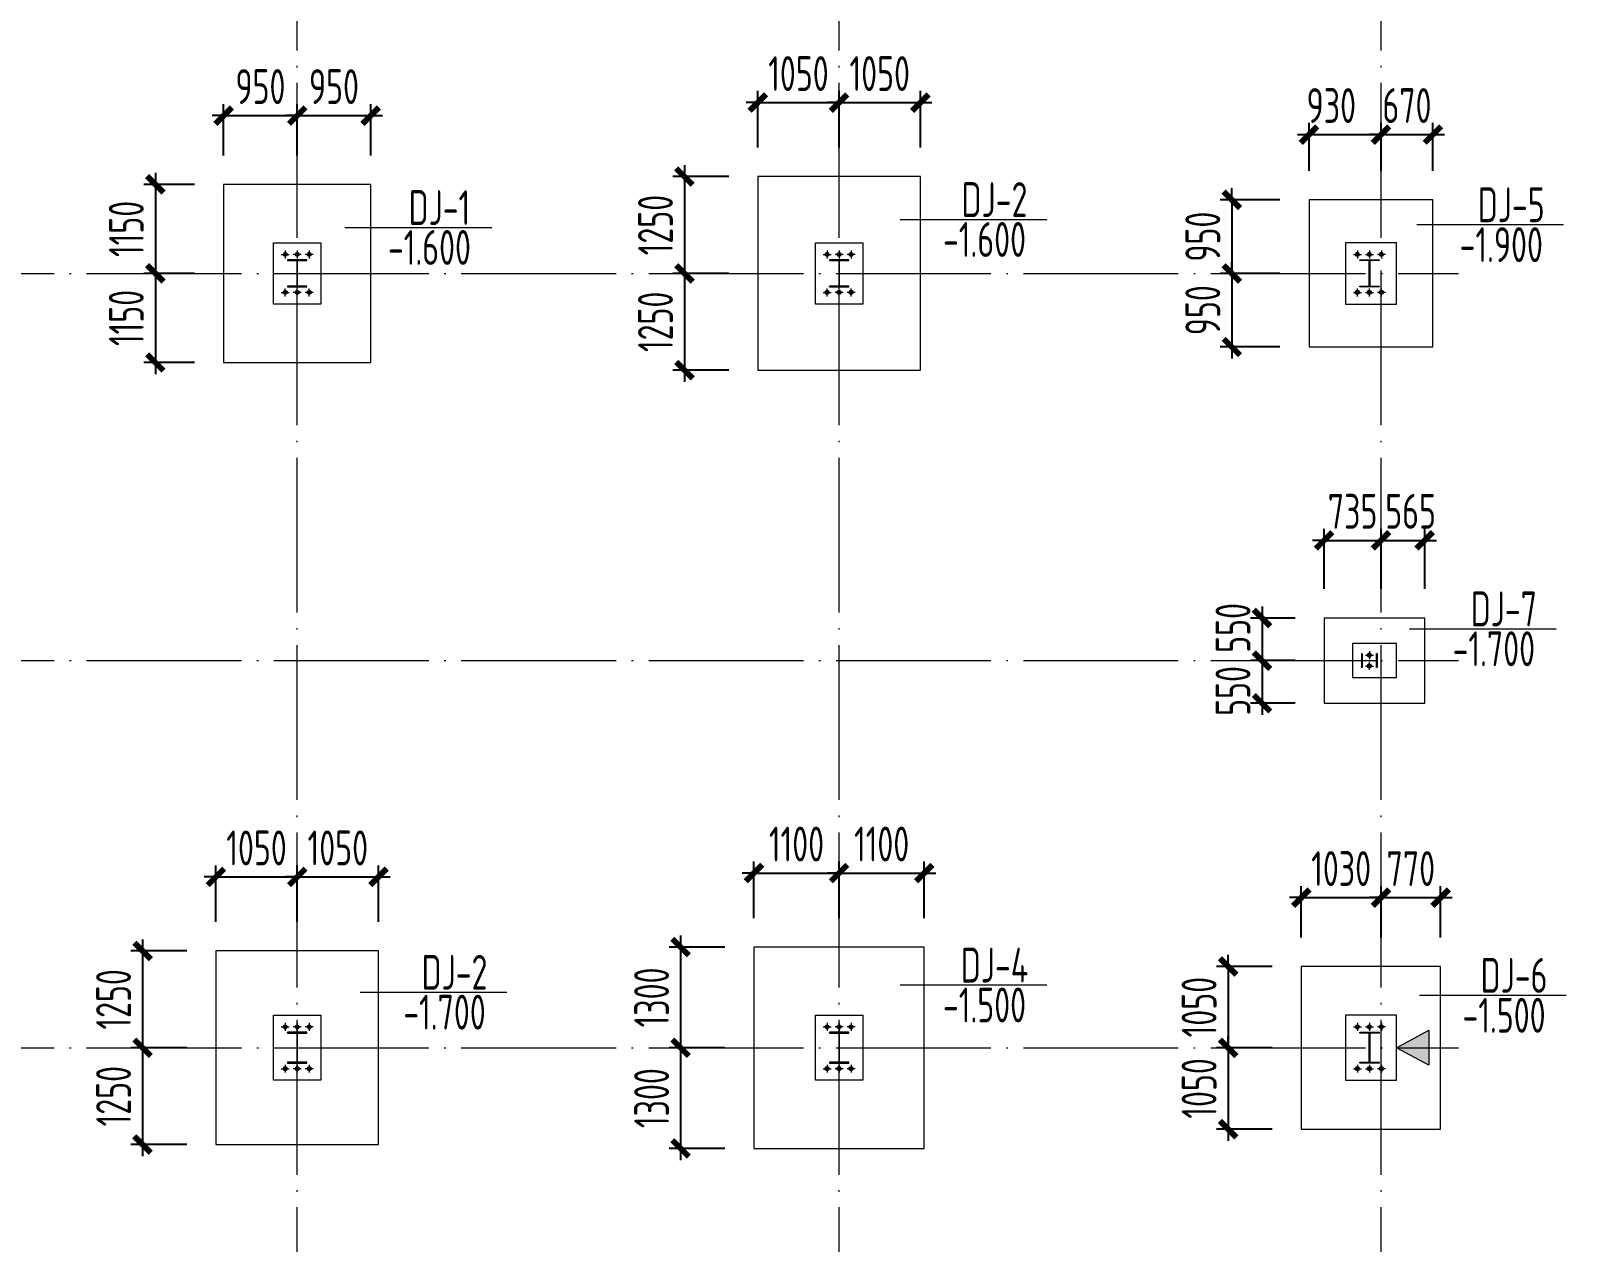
# Model space of a CAD drawing. Header units: millimetres. Extents: x 19781 to 898973, y -947928 to -267362.
# Drawn here: x 117300 to 137135, y -352009 to -336363 of the extents above; entities that cross this region are included whole.
import ezdxf
from ezdxf.enums import TextEntityAlignment as Align

# ---------------------------------------------------------------- set-up
doc = ezdxf.new("R2010")
doc.units = ezdxf.units.MM
doc.header["$LTSCALE"] = 100
doc.linetypes.add('CENTERX2', pattern=[101.599999, 63.5, -12.7, 12.7, -12.7])
doc.linetypes.add('DOTE', pattern=[2.42, 2, -0.2, 0.02, -0.2])
doc.layers.get('0').update_dxf_attribs({"lineweight": 18})
for name, color, linetype, lineweight in [('10', 7, 'Continuous', 18), ('1000', 2, 'Continuous', 18), ('11000', 4, 'Continuous', 18), ('52', 2, 'Continuous', 18), ('DIM', 3, 'Continuous', 18), ('DOTE', 1, 'DOTE', 18), ('JC', 7, 'Continuous', 18), ('数字', 3, 'Continuous', 20), ('轴线', 1, 'CENTERX2', 13), ('钢柱', 4, 'Continuous', 20)]:
    doc.layers.add(name, color=color, linetype=linetype, lineweight=lineweight)
doc.styles.add('TSSD_REIN', font='tssdeng.shx', dxfattribs={"width": 0.7, "bigfont": 'hztxt.shx'})
doc.dimstyles.new('TSSD_100_100', dxfattribs={"dimtxt": 300, "dimasz": 100, "dimexe": 100, "dimexo": 250, "dimgap": 100, "dimtad": 1, "dimdec": 0, "dimzin": 0, "dimdsep": 46, "dimtxsty": 'TSSD_REIN', "dimblk": 'ARCHTICK', "dimcen": 0, "dimdle": 100, "dimclrt": 7, "dimadec": 0, "dimazin": 0, "dimtfac": 1, "dimtdec": 0, "dimtix": 1, "dimtmove": 2, "dimatfit": 3, "dimfxl": 1, "dimtolj": 1, "dimtzin": 0, "dimarcsym": 0})
pattern_1 = [(135, (0, 0), (-7.0710678, -7.0710678), []), (135, (0, 2.5), (-7.0710678, -7.0710678), [])]
pattern_2 = [(45, (0, 0), (-7.0710678, 7.0710678), []), (45, (0, 2.5), (-7.0710678, 7.0710678), [])]
pattern_3 = [(45, (0, 0), (-7.0710678, 7.0710678), []), (45, (0, 2.5), (-7.0710678, 7.0710678), [])]

# ---------------------------------------------------------------- blocks, each defined once
blk = doc.blocks.new('_ArchTick_0')
at = {"color": 0, "linetype": 'ByBlock'}
blk.add_lwpolyline([(-0.71, -0.71, 0.5, 0.5, 0), (0.71, 0.71, 0.5, 0.5, 0)], format="xyseb", dxfattribs=at)
blk = doc.blocks.new('*X1643')
at = {"layer": 'DIM', "color": 0, "lineweight": -2, "ltscale": 100, "transparency": 16777216}
for p, q in [((119792, -337972), (119792, -337309)), ((120742, -337972), (120742, -337309)), ((119792, -337459), (119642, -337459)), ((119792, -337459), (120742, -337459)), ((120742, -337459), (120892, -337459))]:
    blk.add_line(p, q, dxfattribs=at)
at = {"layer": 'DIM', "color": 0, "lineweight": -2, "ltscale": 100, "transparency": 16777216, "xscale": 150, "yscale": 150, "zscale": 150}
blk.add_blockref('_ArchTick_0', (119792, -337459), dxfattribs=at)
at = {"layer": 'DIM', "color": 0, "lineweight": -2, "ltscale": 100, "transparency": 16777216, "xscale": 150, "yscale": 150, "zscale": 150, "rotation": 180}
blk.add_blockref('_ArchTick_0', (120742, -337459), dxfattribs=at)
at = {"layer": 'DIM', "color": 7, "ltscale": 100, "transparency": 16777216, "insert": (120267, -337084), "char_height": 450, "width": 2430, "attachment_point": 5, "style": 'TSSD_REIN'}
blk.add_mtext('950', dxfattribs=at)
blk = doc.blocks.new('_ARCHTICK')
at = {"color": 0, "linetype": 'ByBlock', "const_width": 0.5}
blk.add_lwpolyline([(-0.5, -0.5), (0.5, 0.5)], dxfattribs=at)
blk = doc.blocks.new('*X1644')
at = {"layer": 'DIM', "color": 0, "lineweight": -2, "ltscale": 100, "transparency": 16777216}
for p, q in [((118910, -339347), (118910, -340797)), ((119417, -339497), (118760, -339497)), ((119417, -340647), (118760, -340647))]:
    blk.add_line(p, q, dxfattribs=at)
at = {"layer": 'DIM', "color": 0, "lineweight": -2, "ltscale": 100, "transparency": 16777216, "xscale": 150, "yscale": 150, "zscale": 150}
for p, rotation in [((118910, -339497), 90), ((118910, -340647), 270)]:
    blk.add_blockref('_ArchTick_0', p, dxfattribs=dict(at, rotation=rotation))
at = {"layer": 'DIM', "color": 7, "ltscale": 100, "transparency": 16777216, "insert": (118535, -340072), "char_height": 450, "width": 3195, "attachment_point": 5, "rotation": 90, "style": 'TSSD_REIN'}
blk.add_mtext('1150', dxfattribs=at)
blk = doc.blocks.new('*X1645')
at = {"layer": 'DIM', "color": 0, "lineweight": -2, "ltscale": 100, "transparency": 16777216}
for p, q in [((120742, -337972), (120742, -337309)), ((121692, -337972), (121692, -337309)), ((120742, -337459), (120592, -337459)), ((120742, -337459), (121692, -337459)), ((121692, -337459), (121842, -337459))]:
    blk.add_line(p, q, dxfattribs=at)
at = {"layer": 'DIM', "color": 0, "lineweight": -2, "ltscale": 100, "transparency": 16777216, "xscale": 150, "yscale": 150, "zscale": 150}
blk.add_blockref('_ArchTick_0', (120742, -337459), dxfattribs=at)
at = {"layer": 'DIM', "color": 0, "lineweight": -2, "ltscale": 100, "transparency": 16777216, "xscale": 150, "yscale": 150, "zscale": 150, "rotation": 180}
blk.add_blockref('_ArchTick_0', (121692, -337459), dxfattribs=at)
at = {"layer": 'DIM', "color": 7, "ltscale": 100, "transparency": 16777216, "insert": (121217, -337084), "char_height": 450, "width": 2430, "attachment_point": 5, "style": 'TSSD_REIN'}
blk.add_mtext('950', dxfattribs=at)
blk = doc.blocks.new('*X1646')
at = {"layer": 'DIM', "color": 0, "lineweight": -2, "ltscale": 100, "transparency": 16777216}
for p, q in [((119417, -338347), (118760, -338347)), ((118910, -338197), (118910, -339647)), ((119417, -339497), (118760, -339497))]:
    blk.add_line(p, q, dxfattribs=at)
at = {"layer": 'DIM', "color": 0, "lineweight": -2, "ltscale": 100, "transparency": 16777216, "xscale": 150, "yscale": 150, "zscale": 150}
for p, rotation in [((118910, -338347), 90), ((118910, -339497), 270)]:
    blk.add_blockref('_ArchTick_0', p, dxfattribs=dict(at, rotation=rotation))
at = {"layer": 'DIM', "color": 7, "ltscale": 100, "transparency": 16777216, "insert": (118535, -338922), "char_height": 450, "width": 3195, "attachment_point": 5, "rotation": 90, "style": 'TSSD_REIN'}
blk.add_mtext('1150', dxfattribs=at)
blk = doc.blocks.new('*X1647')
at = {"layer": 'DIM', "color": 0, "lineweight": -2, "ltscale": 100, "transparency": 16777216}
for p, q in [((119692, -347291), (119542, -347291)), ((119692, -347872), (119692, -347141)), ((119692, -347291), (120742, -347291)), ((120742, -347872), (120742, -347141)), ((120742, -347291), (120892, -347291))]:
    blk.add_line(p, q, dxfattribs=at)
at = {"layer": 'DIM', "color": 0, "lineweight": -2, "ltscale": 100, "transparency": 16777216, "xscale": 150, "yscale": 150, "zscale": 150}
blk.add_blockref('_ArchTick_0', (119692, -347291), dxfattribs=at)
at = {"layer": 'DIM', "color": 0, "lineweight": -2, "ltscale": 100, "transparency": 16777216, "xscale": 150, "yscale": 150, "zscale": 150, "rotation": 180}
blk.add_blockref('_ArchTick_0', (120742, -347291), dxfattribs=at)
at = {"layer": 'DIM', "color": 7, "ltscale": 100, "transparency": 16777216, "insert": (120217, -346916), "char_height": 450, "width": 3195, "attachment_point": 5, "style": 'TSSD_REIN'}
blk.add_mtext('1050', dxfattribs=at)
blk = doc.blocks.new('*X1648')
at = {"layer": 'DIM', "color": 0, "lineweight": -2, "ltscale": 100, "transparency": 16777216}
for p, q in [((118745, -348097), (118745, -349647)), ((119317, -348247), (118595, -348247)), ((119317, -349497), (118595, -349497))]:
    blk.add_line(p, q, dxfattribs=at)
at = {"layer": 'DIM', "color": 0, "lineweight": -2, "ltscale": 100, "transparency": 16777216, "xscale": 150, "yscale": 150, "zscale": 150}
for p, rotation in [((118745, -348247), 90), ((118745, -349497), 270)]:
    blk.add_blockref('_ArchTick_0', p, dxfattribs=dict(at, rotation=rotation))
at = {"layer": 'DIM', "color": 7, "ltscale": 100, "transparency": 16777216, "insert": (118370, -348872), "char_height": 450, "width": 3195, "attachment_point": 5, "rotation": 90, "style": 'TSSD_REIN'}
blk.add_mtext('1250', dxfattribs=at)
blk = doc.blocks.new('*X1649')
at = {"layer": 'DIM', "color": 0, "lineweight": -2, "ltscale": 100, "transparency": 16777216}
for p, q in [((120742, -347291), (120592, -347291)), ((120742, -347872), (120742, -347141)), ((120742, -347291), (121792, -347291)), ((121792, -347872), (121792, -347141)), ((121792, -347291), (121942, -347291))]:
    blk.add_line(p, q, dxfattribs=at)
at = {"layer": 'DIM', "color": 0, "lineweight": -2, "ltscale": 100, "transparency": 16777216, "xscale": 150, "yscale": 150, "zscale": 150}
blk.add_blockref('_ArchTick_0', (120742, -347291), dxfattribs=at)
at = {"layer": 'DIM', "color": 0, "lineweight": -2, "ltscale": 100, "transparency": 16777216, "xscale": 150, "yscale": 150, "zscale": 150, "rotation": 180}
blk.add_blockref('_ArchTick_0', (121792, -347291), dxfattribs=at)
at = {"layer": 'DIM', "color": 7, "ltscale": 100, "transparency": 16777216, "insert": (121267, -346916), "char_height": 450, "width": 3195, "attachment_point": 5, "style": 'TSSD_REIN'}
blk.add_mtext('1050', dxfattribs=at)
blk = doc.blocks.new('*X1650')
at = {"layer": 'DIM', "color": 0, "lineweight": -2, "ltscale": 100, "transparency": 16777216}
for p, q in [((119317, -349497), (118595, -349497)), ((118745, -349347), (118745, -350897)), ((119317, -350747), (118595, -350747))]:
    blk.add_line(p, q, dxfattribs=at)
at = {"layer": 'DIM', "color": 0, "lineweight": -2, "ltscale": 100, "transparency": 16777216, "xscale": 150, "yscale": 150, "zscale": 150}
for p, rotation in [((118745, -349497), 90), ((118745, -350747), 270)]:
    blk.add_blockref('_ArchTick_0', p, dxfattribs=dict(at, rotation=rotation))
at = {"layer": 'DIM', "color": 7, "ltscale": 100, "transparency": 16777216, "insert": (118370, -350122), "char_height": 450, "width": 3195, "attachment_point": 5, "rotation": 90, "style": 'TSSD_REIN'}
blk.add_mtext('1250', dxfattribs=at)
blk = doc.blocks.new('*X1681')
at = {"layer": 'DIM', "color": 0, "lineweight": -2, "ltscale": 100, "transparency": 16777216}
for p, q in [((126692, -337872), (126692, -337141)), ((127742, -337872), (127742, -337141)), ((126692, -337291), (126542, -337291)), ((126692, -337291), (127742, -337291)), ((127742, -337291), (127892, -337291))]:
    blk.add_line(p, q, dxfattribs=at)
at = {"layer": 'DIM', "color": 0, "lineweight": -2, "ltscale": 100, "transparency": 16777216, "xscale": 150, "yscale": 150, "zscale": 150}
blk.add_blockref('_ArchTick_0', (126692, -337291), dxfattribs=at)
at = {"layer": 'DIM', "color": 0, "lineweight": -2, "ltscale": 100, "transparency": 16777216, "xscale": 150, "yscale": 150, "zscale": 150, "rotation": 180}
blk.add_blockref('_ArchTick_0', (127742, -337291), dxfattribs=at)
at = {"layer": 'DIM', "color": 7, "ltscale": 100, "transparency": 16777216, "insert": (127217, -336916), "char_height": 450, "width": 3195, "attachment_point": 5, "style": 'TSSD_REIN'}
blk.add_mtext('1050', dxfattribs=at)
blk = doc.blocks.new('*X1682')
at = {"layer": 'DIM', "color": 0, "lineweight": -2, "ltscale": 100, "transparency": 16777216}
for p, q in [((125745, -338097), (125745, -339647)), ((126317, -338247), (125595, -338247)), ((126317, -339497), (125595, -339497))]:
    blk.add_line(p, q, dxfattribs=at)
at = {"layer": 'DIM', "color": 0, "lineweight": -2, "ltscale": 100, "transparency": 16777216, "xscale": 150, "yscale": 150, "zscale": 150}
for p, rotation in [((125745, -338247), 90), ((125745, -339497), 270)]:
    blk.add_blockref('_ArchTick_0', p, dxfattribs=dict(at, rotation=rotation))
at = {"layer": 'DIM', "color": 7, "ltscale": 100, "transparency": 16777216, "insert": (125370, -338872), "char_height": 450, "width": 3195, "attachment_point": 5, "rotation": 90, "style": 'TSSD_REIN'}
blk.add_mtext('1250', dxfattribs=at)
blk = doc.blocks.new('*X1683')
at = {"layer": 'DIM', "color": 0, "lineweight": -2, "ltscale": 100, "transparency": 16777216}
for p, q in [((127742, -337872), (127742, -337141)), ((128792, -337872), (128792, -337141)), ((127742, -337291), (127592, -337291)), ((127742, -337291), (128792, -337291)), ((128792, -337291), (128942, -337291))]:
    blk.add_line(p, q, dxfattribs=at)
at = {"layer": 'DIM', "color": 0, "lineweight": -2, "ltscale": 100, "transparency": 16777216, "xscale": 150, "yscale": 150, "zscale": 150}
blk.add_blockref('_ArchTick_0', (127742, -337291), dxfattribs=at)
at = {"layer": 'DIM', "color": 0, "lineweight": -2, "ltscale": 100, "transparency": 16777216, "xscale": 150, "yscale": 150, "zscale": 150, "rotation": 180}
blk.add_blockref('_ArchTick_0', (128792, -337291), dxfattribs=at)
at = {"layer": 'DIM', "color": 7, "ltscale": 100, "transparency": 16777216, "insert": (128267, -336916), "char_height": 450, "width": 3195, "attachment_point": 5, "style": 'TSSD_REIN'}
blk.add_mtext('1050', dxfattribs=at)
blk = doc.blocks.new('*X1684')
at = {"layer": 'DIM', "color": 0, "lineweight": -2, "ltscale": 100, "transparency": 16777216}
for p, q in [((125745, -339347), (125745, -340897)), ((126317, -339497), (125595, -339497)), ((126317, -340747), (125595, -340747))]:
    blk.add_line(p, q, dxfattribs=at)
at = {"layer": 'DIM', "color": 0, "lineweight": -2, "ltscale": 100, "transparency": 16777216, "xscale": 150, "yscale": 150, "zscale": 150}
for p, rotation in [((125745, -339497), 90), ((125745, -340747), 270)]:
    blk.add_blockref('_ArchTick_0', p, dxfattribs=dict(at, rotation=rotation))
at = {"layer": 'DIM', "color": 7, "ltscale": 100, "transparency": 16777216, "insert": (125370, -340122), "char_height": 450, "width": 3195, "attachment_point": 5, "rotation": 90, "style": 'TSSD_REIN'}
blk.add_mtext('1250', dxfattribs=at)
blk = doc.blocks.new('*X1685')
at = {"layer": 'DIM', "color": 0, "lineweight": -2, "ltscale": 100, "transparency": 16777216}
for p, q in [((127742, -347822), (127742, -347091)), ((128842, -347822), (128842, -347091)), ((127742, -347241), (127592, -347241)), ((127742, -347241), (128842, -347241)), ((128842, -347241), (128992, -347241))]:
    blk.add_line(p, q, dxfattribs=at)
at = {"layer": 'DIM', "color": 0, "lineweight": -2, "ltscale": 100, "transparency": 16777216, "xscale": 150, "yscale": 150, "zscale": 150}
blk.add_blockref('_ArchTick_0', (127742, -347241), dxfattribs=at)
at = {"layer": 'DIM', "color": 0, "lineweight": -2, "ltscale": 100, "transparency": 16777216, "xscale": 150, "yscale": 150, "zscale": 150, "rotation": 180}
blk.add_blockref('_ArchTick_0', (128842, -347241), dxfattribs=at)
at = {"layer": 'DIM', "color": 7, "ltscale": 100, "transparency": 16777216, "insert": (128292, -346866), "char_height": 450, "width": 3195, "attachment_point": 5, "style": 'TSSD_REIN'}
blk.add_mtext('1100', dxfattribs=at)
blk = doc.blocks.new('*X1686')
at = {"layer": 'DIM', "color": 0, "lineweight": -2, "ltscale": 100, "transparency": 16777216}
for p, q in [((125695, -348047), (125695, -349647)), ((126267, -348197), (125545, -348197)), ((126267, -349497), (125545, -349497))]:
    blk.add_line(p, q, dxfattribs=at)
at = {"layer": 'DIM', "color": 0, "lineweight": -2, "ltscale": 100, "transparency": 16777216, "xscale": 150, "yscale": 150, "zscale": 150}
for p, rotation in [((125695, -348197), 90), ((125695, -349497), 270)]:
    blk.add_blockref('_ArchTick_0', p, dxfattribs=dict(at, rotation=rotation))
at = {"layer": 'DIM', "color": 7, "ltscale": 100, "transparency": 16777216, "insert": (125320, -348847), "char_height": 450, "width": 3195, "attachment_point": 5, "rotation": 90, "style": 'TSSD_REIN'}
blk.add_mtext('1300', dxfattribs=at)
blk = doc.blocks.new('*X1687')
at = {"layer": 'DIM', "color": 0, "lineweight": -2, "ltscale": 100, "transparency": 16777216}
for p, q in [((126642, -347822), (126642, -347091)), ((127742, -347822), (127742, -347091)), ((126642, -347241), (126492, -347241)), ((126642, -347241), (127742, -347241)), ((127742, -347241), (127892, -347241))]:
    blk.add_line(p, q, dxfattribs=at)
at = {"layer": 'DIM', "color": 0, "lineweight": -2, "ltscale": 100, "transparency": 16777216, "xscale": 150, "yscale": 150, "zscale": 150}
blk.add_blockref('_ArchTick_0', (126642, -347241), dxfattribs=at)
at = {"layer": 'DIM', "color": 0, "lineweight": -2, "ltscale": 100, "transparency": 16777216, "xscale": 150, "yscale": 150, "zscale": 150, "rotation": 180}
blk.add_blockref('_ArchTick_0', (127742, -347241), dxfattribs=at)
at = {"layer": 'DIM', "color": 7, "ltscale": 100, "transparency": 16777216, "insert": (127192, -346866), "char_height": 450, "width": 3195, "attachment_point": 5, "style": 'TSSD_REIN'}
blk.add_mtext('1100', dxfattribs=at)
blk = doc.blocks.new('*X1688')
at = {"layer": 'DIM', "color": 0, "lineweight": -2, "ltscale": 100, "transparency": 16777216}
for p, q in [((126267, -349497), (125545, -349497)), ((125695, -349347), (125695, -350947)), ((126267, -350797), (125545, -350797))]:
    blk.add_line(p, q, dxfattribs=at)
at = {"layer": 'DIM', "color": 0, "lineweight": -2, "ltscale": 100, "transparency": 16777216, "xscale": 150, "yscale": 150, "zscale": 150}
for p, rotation in [((125695, -349497), 90), ((125695, -350797), 270)]:
    blk.add_blockref('_ArchTick_0', p, dxfattribs=dict(at, rotation=rotation))
at = {"layer": 'DIM', "color": 7, "ltscale": 100, "transparency": 16777216, "insert": (125320, -350147), "char_height": 450, "width": 3195, "attachment_point": 5, "rotation": 90, "style": 'TSSD_REIN'}
blk.add_mtext('1300', dxfattribs=at)
blk = doc.blocks.new('*X1721')
at = {"layer": 'DIM', "color": 0, "lineweight": -2, "ltscale": 100, "transparency": 16777216}
for p, q in [((133437, -338547), (132665, -338547)), ((132815, -338547), (132815, -338397)), ((132815, -338547), (132815, -339497)), ((133437, -339497), (132665, -339497)), ((132815, -339497), (132815, -339647))]:
    blk.add_line(p, q, dxfattribs=at)
at = {"layer": 'DIM', "color": 0, "lineweight": -2, "ltscale": 100, "transparency": 16777216, "xscale": 150, "yscale": 150, "zscale": 150}
for p, rotation in [((132815, -338547), 270), ((132815, -339497), 90)]:
    blk.add_blockref('_ArchTick_0', p, dxfattribs=dict(at, rotation=rotation))
at = {"layer": 'DIM', "color": 7, "ltscale": 100, "transparency": 16777216, "insert": (132440, -339022), "char_height": 450, "width": 2430, "attachment_point": 5, "rotation": 90, "style": 'TSSD_REIN'}
blk.add_mtext('950', dxfattribs=at)
blk = doc.blocks.new('*X1722')
at = {"layer": 'DIM', "color": 0, "lineweight": -2, "ltscale": 100, "transparency": 16777216}
for p, q in [((134742, -338172), (134742, -337554)), ((135412, -338172), (135412, -337554)), ((134742, -337704), (134592, -337704)), ((134742, -337704), (135412, -337704)), ((135412, -337704), (135562, -337704))]:
    blk.add_line(p, q, dxfattribs=at)
at = {"layer": 'DIM', "color": 0, "lineweight": -2, "ltscale": 100, "transparency": 16777216, "xscale": 150, "yscale": 150, "zscale": 150}
blk.add_blockref('_ArchTick_0', (134742, -337704), dxfattribs=at)
at = {"layer": 'DIM', "color": 0, "lineweight": -2, "ltscale": 100, "transparency": 16777216, "xscale": 150, "yscale": 150, "zscale": 150, "rotation": 180}
blk.add_blockref('_ArchTick_0', (135412, -337704), dxfattribs=at)
at = {"layer": 'DIM', "color": 7, "ltscale": 100, "transparency": 16777216, "insert": (135077, -337329), "char_height": 450, "width": 2385, "attachment_point": 5, "style": 'TSSD_REIN'}
blk.add_mtext('670', dxfattribs=at)
blk = doc.blocks.new('*X1723')
at = {"layer": 'DIM', "color": 0, "lineweight": -2, "ltscale": 100, "transparency": 16777216}
for p, q in [((133812, -338172), (133812, -337554)), ((134742, -338172), (134742, -337554)), ((133662, -337704), (134892, -337704))]:
    blk.add_line(p, q, dxfattribs=at)
at = {"layer": 'DIM', "color": 0, "lineweight": -2, "ltscale": 100, "transparency": 16777216, "xscale": 150, "yscale": 150, "zscale": 150, "rotation": 180}
blk.add_blockref('_ArchTick_0', (133812, -337704), dxfattribs=at)
at = {"layer": 'DIM', "color": 0, "lineweight": -2, "ltscale": 100, "transparency": 16777216, "xscale": 150, "yscale": 150, "zscale": 150}
blk.add_blockref('_ArchTick_0', (134742, -337704), dxfattribs=at)
at = {"layer": 'DIM', "color": 7, "ltscale": 100, "transparency": 16777216, "insert": (134100, -337329), "char_height": 450, "width": 2430, "attachment_point": 5, "style": 'TSSD_REIN'}
blk.add_mtext('930', dxfattribs=at)
blk = doc.blocks.new('*X1724')
at = {"layer": 'DIM', "color": 0, "lineweight": -2, "ltscale": 100, "transparency": 16777216}
for p, q in [((132815, -339497), (132815, -339347)), ((133437, -339497), (132665, -339497)), ((132815, -339497), (132815, -340447)), ((133437, -340447), (132665, -340447)), ((132815, -340447), (132815, -340597))]:
    blk.add_line(p, q, dxfattribs=at)
at = {"layer": 'DIM', "color": 0, "lineweight": -2, "ltscale": 100, "transparency": 16777216, "xscale": 150, "yscale": 150, "zscale": 150}
for p, rotation in [((132815, -339497), 270), ((132815, -340447), 90)]:
    blk.add_blockref('_ArchTick_0', p, dxfattribs=dict(at, rotation=rotation))
at = {"layer": 'DIM', "color": 7, "ltscale": 100, "transparency": 16777216, "insert": (132440, -339972), "char_height": 450, "width": 2430, "attachment_point": 5, "rotation": 90, "style": 'TSSD_REIN'}
blk.add_mtext('950', dxfattribs=at)
blk = doc.blocks.new('*X1729')
at = {"layer": 'DIM', "color": 0, "lineweight": -2, "ltscale": 100, "transparency": 16777216}
for p, q in [((134742, -348072), (134742, -347408)), ((135512, -348072), (135512, -347408)), ((134742, -347558), (134592, -347558)), ((134742, -347558), (135512, -347558)), ((135512, -347558), (135662, -347558))]:
    blk.add_line(p, q, dxfattribs=at)
at = {"layer": 'DIM', "color": 0, "lineweight": -2, "ltscale": 100, "transparency": 16777216, "xscale": 150, "yscale": 150, "zscale": 150}
blk.add_blockref('_ArchTick_0', (134742, -347558), dxfattribs=at)
at = {"layer": 'DIM', "color": 0, "lineweight": -2, "ltscale": 100, "transparency": 16777216, "xscale": 150, "yscale": 150, "zscale": 150, "rotation": 180}
blk.add_blockref('_ArchTick_0', (135512, -347558), dxfattribs=at)
at = {"layer": 'DIM', "color": 7, "ltscale": 100, "transparency": 16777216, "insert": (135127, -347183), "char_height": 450, "width": 2430, "attachment_point": 5, "style": 'TSSD_REIN'}
blk.add_mtext('770', dxfattribs=at)
blk = doc.blocks.new('*X1730')
at = {"layer": 'DIM', "color": 0, "lineweight": -2, "ltscale": 100, "transparency": 16777216}
for p, q in [((132767, -348447), (132767, -348297)), ((133337, -348447), (132617, -348447)), ((132767, -348447), (132767, -349497)), ((133337, -349497), (132617, -349497)), ((132767, -349497), (132767, -349647))]:
    blk.add_line(p, q, dxfattribs=at)
at = {"layer": 'DIM', "color": 0, "lineweight": -2, "ltscale": 100, "transparency": 16777216, "xscale": 150, "yscale": 150, "zscale": 150}
for p, rotation in [((132767, -348447), 270), ((132767, -349497), 90)]:
    blk.add_blockref('_ArchTick_0', p, dxfattribs=dict(at, rotation=rotation))
at = {"layer": 'DIM', "color": 7, "ltscale": 100, "transparency": 16777216, "insert": (132392, -348972), "char_height": 450, "width": 3195, "attachment_point": 5, "rotation": 90, "style": 'TSSD_REIN'}
blk.add_mtext('1050', dxfattribs=at)
blk = doc.blocks.new('*X1731')
at = {"layer": 'DIM', "color": 0, "lineweight": -2, "ltscale": 100, "transparency": 16777216}
for p, q in [((133337, -349497), (132617, -349497)), ((132767, -349497), (132767, -349347)), ((132767, -349497), (132767, -350547)), ((133337, -350547), (132617, -350547)), ((132767, -350547), (132767, -350697))]:
    blk.add_line(p, q, dxfattribs=at)
at = {"layer": 'DIM', "color": 0, "lineweight": -2, "ltscale": 100, "transparency": 16777216, "xscale": 150, "yscale": 150, "zscale": 150}
for p, rotation in [((132767, -349497), 270), ((132767, -350547), 90)]:
    blk.add_blockref('_ArchTick_0', p, dxfattribs=dict(at, rotation=rotation))
at = {"layer": 'DIM', "color": 7, "ltscale": 100, "transparency": 16777216, "insert": (132392, -350022), "char_height": 450, "width": 3195, "attachment_point": 5, "rotation": 90, "style": 'TSSD_REIN'}
blk.add_mtext('1050', dxfattribs=at)
blk = doc.blocks.new('*X1732')
at = {"layer": 'DIM', "color": 0, "lineweight": -2, "ltscale": 100, "transparency": 16777216}
for p, q in [((133712, -348072), (133712, -347408)), ((134742, -348072), (134742, -347408)), ((133712, -347558), (133562, -347558)), ((133712, -347558), (134742, -347558)), ((134742, -347558), (134892, -347558))]:
    blk.add_line(p, q, dxfattribs=at)
at = {"layer": 'DIM', "color": 0, "lineweight": -2, "ltscale": 100, "transparency": 16777216, "xscale": 150, "yscale": 150, "zscale": 150}
blk.add_blockref('_ArchTick_0', (133712, -347558), dxfattribs=at)
at = {"layer": 'DIM', "color": 0, "lineweight": -2, "ltscale": 100, "transparency": 16777216, "xscale": 150, "yscale": 150, "zscale": 150, "rotation": 180}
blk.add_blockref('_ArchTick_0', (134742, -347558), dxfattribs=at)
at = {"layer": 'DIM', "color": 7, "ltscale": 100, "transparency": 16777216, "insert": (134227, -347183), "char_height": 450, "width": 3195, "attachment_point": 5, "style": 'TSSD_REIN'}
blk.add_mtext('1030', dxfattribs=at)
blk = doc.blocks.new('*X1749')
at = {"layer": 'DIM', "color": 0, "lineweight": -2, "ltscale": 100, "transparency": 16777216}
for p, q in [((133205, -343797), (133205, -344647)), ((133632, -343947), (133055, -343947)), ((133632, -344497), (133055, -344497))]:
    blk.add_line(p, q, dxfattribs=at)
at = {"layer": 'DIM', "color": 0, "lineweight": -2, "ltscale": 100, "transparency": 16777216, "xscale": 150, "yscale": 150, "zscale": 150}
for p, rotation in [((133205, -343947), 90), ((133205, -344497), 270)]:
    blk.add_blockref('_ArchTick_0', p, dxfattribs=dict(at, rotation=rotation))
at = {"layer": 'DIM', "color": 7, "ltscale": 100, "transparency": 16777216, "insert": (132830, -344075), "char_height": 450, "width": 2430, "attachment_point": 5, "rotation": 90, "style": 'TSSD_REIN'}
blk.add_mtext('550', dxfattribs=at)
blk = doc.blocks.new('*X1750')
at = {"layer": 'DIM', "color": 0, "lineweight": -2, "ltscale": 100, "transparency": 16777216}
for p, q in [((134007, -342944), (133857, -342944)), ((134007, -343572), (134007, -342794)), ((134007, -342944), (134742, -342944)), ((134742, -343572), (134742, -342794)), ((134742, -342944), (134892, -342944))]:
    blk.add_line(p, q, dxfattribs=at)
at = {"layer": 'DIM', "color": 0, "lineweight": -2, "ltscale": 100, "transparency": 16777216, "xscale": 150, "yscale": 150, "zscale": 150}
blk.add_blockref('_ArchTick_0', (134007, -342944), dxfattribs=at)
at = {"layer": 'DIM', "color": 0, "lineweight": -2, "ltscale": 100, "transparency": 16777216, "xscale": 150, "yscale": 150, "zscale": 150, "rotation": 180}
blk.add_blockref('_ArchTick_0', (134742, -342944), dxfattribs=at)
at = {"layer": 'DIM', "color": 7, "ltscale": 100, "transparency": 16777216, "insert": (134375, -342569), "char_height": 450, "width": 2430, "attachment_point": 5, "style": 'TSSD_REIN'}
blk.add_mtext('735', dxfattribs=at)
blk = doc.blocks.new('*X1751')
at = {"layer": 'DIM', "color": 0, "lineweight": -2, "ltscale": 100, "transparency": 16777216}
for p, q in [((133632, -344497), (133055, -344497)), ((133205, -344347), (133205, -345197)), ((133632, -345047), (133055, -345047))]:
    blk.add_line(p, q, dxfattribs=at)
at = {"layer": 'DIM', "color": 0, "lineweight": -2, "ltscale": 100, "transparency": 16777216, "xscale": 150, "yscale": 150, "zscale": 150}
for p, rotation in [((133205, -344497), 90), ((133205, -345047), 270)]:
    blk.add_blockref('_ArchTick_0', p, dxfattribs=dict(at, rotation=rotation))
at = {"layer": 'DIM', "color": 7, "ltscale": 100, "transparency": 16777216, "insert": (132830, -344889), "char_height": 450, "width": 2430, "attachment_point": 5, "rotation": 90, "style": 'TSSD_REIN'}
blk.add_mtext('550', dxfattribs=at)
blk = doc.blocks.new('*X1752')
at = {"layer": 'DIM', "color": 0, "lineweight": -2, "ltscale": 100, "transparency": 16777216}
for p, q in [((134592, -342944), (135457, -342944)), ((134742, -343572), (134742, -342794)), ((135307, -343572), (135307, -342794))]:
    blk.add_line(p, q, dxfattribs=at)
at = {"layer": 'DIM', "color": 0, "lineweight": -2, "ltscale": 100, "transparency": 16777216, "xscale": 150, "yscale": 150, "zscale": 150, "rotation": 180}
blk.add_blockref('_ArchTick_0', (134742, -342944), dxfattribs=at)
at = {"layer": 'DIM', "color": 0, "lineweight": -2, "ltscale": 100, "transparency": 16777216, "xscale": 150, "yscale": 150, "zscale": 150}
blk.add_blockref('_ArchTick_0', (135307, -342944), dxfattribs=at)
at = {"layer": 'DIM', "color": 7, "ltscale": 100, "transparency": 16777216, "insert": (135124, -342569), "char_height": 450, "width": 2430, "attachment_point": 5, "style": 'TSSD_REIN'}
blk.add_mtext('565', dxfattribs=at)

msp = doc.modelspace()

# ---------------------------------------------------------------- hatches: boundary and pattern name
h = msp.add_hatch(color=256)
edge = h.paths.add_edge_path(flags=0)
edge.add_arc((120587.21, -339252), 26, 0, 360)
h = msp.add_hatch(color=256)
edge = h.paths.add_edge_path(flags=0)
edge.add_arc((120742.21, -339252), 26, 0, 360)
h = msp.add_hatch(color=256)
edge = h.paths.add_edge_path(flags=0)
edge.add_arc((120897.21, -339252), 26, 0, 360)
h = msp.add_hatch(color=256)
edge = h.paths.add_edge_path(flags=0)
edge.add_arc((127587.21, -339252), 26, 0, 360)
h = msp.add_hatch(color=256)
edge = h.paths.add_edge_path(flags=0)
edge.add_arc((127742.21, -339252), 26, 0, 360)
h = msp.add_hatch(color=256)
edge = h.paths.add_edge_path(flags=0)
edge.add_arc((127897.21, -339252), 26, 0, 360)
h = msp.add_hatch(color=256)
edge = h.paths.add_edge_path(flags=0)
edge.add_arc((134437.21, -339252), 26, 0, 360)
h = msp.add_hatch(color=256)
edge = h.paths.add_edge_path(flags=0)
edge.add_arc((134592.21, -339252), 26, 0, 360)
h = msp.add_hatch(color=256)
edge = h.paths.add_edge_path(flags=0)
edge.add_arc((134747.21, -339252), 26, 0, 360)
h = msp.add_hatch(color=256)
edge = h.paths.add_edge_path(flags=0)
edge.add_arc((120587.21, -339742), 26, 0, 360)
h = msp.add_hatch(color=256)
edge = h.paths.add_edge_path(flags=0)
edge.add_arc((120742.21, -339742), 26, 0, 360)
h = msp.add_hatch(color=256)
edge = h.paths.add_edge_path(flags=0)
edge.add_arc((120897.21, -339742), 26, 0, 360)
h = msp.add_hatch(color=256)
edge = h.paths.add_edge_path(flags=0)
edge.add_arc((127587.21, -339742), 26, 0, 360)
h = msp.add_hatch(color=256)
edge = h.paths.add_edge_path(flags=0)
edge.add_arc((127742.21, -339742), 26, 0, 360)
h = msp.add_hatch(color=256)
edge = h.paths.add_edge_path(flags=0)
edge.add_arc((127897.21, -339742), 26, 0, 360)
h = msp.add_hatch(color=256)
edge = h.paths.add_edge_path(flags=0)
edge.add_arc((134437.21, -339742), 26, 0, 360)
h = msp.add_hatch(color=256)
edge = h.paths.add_edge_path(flags=0)
edge.add_arc((134592.21, -339742), 26, 0, 360)
h = msp.add_hatch(color=256)
edge = h.paths.add_edge_path(flags=0)
edge.add_arc((134747.21, -339742), 26, 0, 360)
h = msp.add_hatch(color=256)
edge = h.paths.add_edge_path(flags=0)
edge.add_arc((134592.21, -344427), 26, 0, 360)
h = msp.add_hatch(color=256)
edge = h.paths.add_edge_path(flags=0)
edge.add_arc((134592.21, -344567), 26, 0, 360)
h = msp.add_hatch(color=256)
edge = h.paths.add_edge_path(flags=0)
edge.add_arc((120587.21, -349227), 26, 0, 360)
h = msp.add_hatch(color=256)
edge = h.paths.add_edge_path(flags=0)
edge.add_arc((120742.21, -349227), 26, 0, 360)
h = msp.add_hatch(color=256)
edge = h.paths.add_edge_path(flags=0)
edge.add_arc((120897.21, -349227), 26, 0, 360)
h = msp.add_hatch(color=256)
edge = h.paths.add_edge_path(flags=0)
edge.add_arc((127587.21, -349227), 26, 0, 360)
h = msp.add_hatch(color=256)
edge = h.paths.add_edge_path(flags=0)
edge.add_arc((127742.21, -349227), 26, 0, 360)
h = msp.add_hatch(color=256)
edge = h.paths.add_edge_path(flags=0)
edge.add_arc((127897.21, -349227), 26, 0, 360)
h = msp.add_hatch(color=256)
edge = h.paths.add_edge_path(flags=0)
edge.add_arc((134437.21, -349227), 26, 0, 360)
h = msp.add_hatch(color=256)
edge = h.paths.add_edge_path(flags=0)
edge.add_arc((134592.21, -349227), 26, 0, 360)
h = msp.add_hatch(color=256)
edge = h.paths.add_edge_path(flags=0)
edge.add_arc((134747.21, -349227), 26, 0, 360)
h = msp.add_hatch(color=256)
edge = h.paths.add_edge_path(flags=0)
edge.add_arc((120587.21, -349767), 26, 0, 360)
h = msp.add_hatch(color=256)
edge = h.paths.add_edge_path(flags=0)
edge.add_arc((120742.21, -349767), 26, 0, 360)
h = msp.add_hatch(color=256)
edge = h.paths.add_edge_path(flags=0)
edge.add_arc((120897.21, -349767), 26, 0, 360)
h = msp.add_hatch(color=256)
edge = h.paths.add_edge_path(flags=0)
edge.add_arc((127587.21, -349767), 26, 0, 360)
h = msp.add_hatch(color=256)
edge = h.paths.add_edge_path(flags=0)
edge.add_arc((127742.21, -349767), 26, 0, 360)
h = msp.add_hatch(color=256)
edge = h.paths.add_edge_path(flags=0)
edge.add_arc((127897.21, -349767), 26, 0, 360)
h = msp.add_hatch(color=256)
edge = h.paths.add_edge_path(flags=0)
edge.add_arc((134437.21, -349767), 26, 0, 360)
h = msp.add_hatch(color=256)
edge = h.paths.add_edge_path(flags=0)
edge.add_arc((134592.21, -349767), 26, 0, 360)
h = msp.add_hatch(color=256)
edge = h.paths.add_edge_path(flags=0)
edge.add_arc((134747.21, -349767), 26, 0, 360)
at = {"layer": '10', "ltscale": 100}
h = msp.add_hatch(dxfattribs=at)
h.set_pattern_fill('金属', color=256, style=0, pattern_type=0)
h.set_pattern_definition(pattern_3)
h.paths.add_polyline_path([(120746.21, -339332), (120867.21, -339332), (120867.21, -339322), (120617.21, -339322), (120617.21, -339332), (120738.21, -339332), (120738.21, -339662), (120617.21, -339662), (120617.21, -339672), (120867.21, -339672), (120867.21, -339662), (120746.21, -339662)], flags=0)
h = msp.add_hatch(dxfattribs=at)
h.set_pattern_fill('金属', color=256, style=0, pattern_type=0)
h.set_pattern_definition(pattern_3)
h.paths.add_polyline_path([(127746.21, -339332), (127867.21, -339332), (127867.21, -339322), (127617.21, -339322), (127617.21, -339332), (127738.21, -339332), (127738.21, -339662), (127617.21, -339662), (127617.21, -339672), (127867.21, -339672), (127867.21, -339662), (127746.21, -339662)], flags=0)
h = msp.add_hatch(dxfattribs=at)
h.set_pattern_fill('金属', color=256, style=0, pattern_type=0)
h.set_pattern_definition([(135, (0, 0), (-7.0710678, -7.0710678), []), (135, (0, 2.5), (-7.0710678, -7.0710678), [])])
h.paths.add_polyline_path([(134588.21, -339332), (134467.21, -339332), (134467.21, -339322), (134717.21, -339322), (134717.21, -339332), (134596.21, -339332), (134596.21, -339662), (134717.21, -339662), (134717.21, -339672), (134467.21, -339672), (134467.21, -339662), (134588.21, -339662)], flags=0)
h = msp.add_hatch(dxfattribs=at)
h.set_pattern_fill('金属', color=256, style=0, pattern_type=0)
h.set_pattern_definition(pattern_1)
h.paths.add_polyline_path([(134500.21, -344500), (134500.21, -344587), (134492.21, -344587), (134492.21, -344407), (134500.21, -344407), (134500.21, -344494), (134684.21, -344494), (134684.21, -344407), (134692.21, -344407), (134692.21, -344587), (134684.21, -344587), (134684.21, -344500)], flags=0)
h = msp.add_hatch(dxfattribs=at)
h.set_pattern_fill('金属', color=256, style=0, pattern_type=0)
h.set_pattern_definition(pattern_2)
h.paths.add_polyline_path([(120746.21, -349309), (120867.21, -349309), (120867.21, -349297), (120617.21, -349297), (120617.21, -349309), (120738.21, -349309), (120738.21, -349685), (120617.21, -349685), (120617.21, -349697), (120867.21, -349697), (120867.21, -349685), (120746.21, -349685)], flags=0)
h = msp.add_hatch(dxfattribs=at)
h.set_pattern_fill('金属', color=256, style=0, pattern_type=0)
h.set_pattern_definition(pattern_2)
h.paths.add_polyline_path([(127746.21, -349309), (127867.21, -349309), (127867.21, -349297), (127617.21, -349297), (127617.21, -349309), (127738.21, -349309), (127738.21, -349685), (127617.21, -349685), (127617.21, -349697), (127867.21, -349697), (127867.21, -349685), (127746.21, -349685)], flags=0)
h = msp.add_hatch(dxfattribs=at)
h.set_pattern_fill('金属', color=256, style=0, pattern_type=0)
h.set_pattern_definition(pattern_1)
h.paths.add_polyline_path([(134588.21, -349309), (134467.21, -349309), (134467.21, -349297), (134717.21, -349297), (134717.21, -349309), (134596.21, -349309), (134596.21, -349685), (134717.21, -349685), (134717.21, -349697), (134467.21, -349697), (134467.21, -349685), (134588.21, -349685)], flags=0)
at = {"layer": '52', "ltscale": 100}
msp.add_hatch(color=256, dxfattribs=at).paths.add_polyline_path([(135358.03, -349270.89), (135358.03, -349723.11), (134942.21, -349497)], flags=0)

# ---------------------------------------------------------------- linework, layer by layer
at = {"layer": '1000', "ltscale": 100}
for points in [[(120437.21, -339892), (120437.21, -339102), (121047.21, -339102), (121047.21, -339892)], [(127437.21, -339892), (127437.21, -339102), (128047.21, -339102), (128047.21, -339892)], [(134942.21, -339892), (134942.21, -339102), (134282.21, -339102), (134282.21, -339892)], [(134372.21, -344717), (134942.21, -344717), (134942.21, -344277), (134372.21, -344277)], [(120437.21, -349077), (121047.21, -349077), (121047.21, -349917), (120437.21, -349917)], [(127437.21, -349077), (128047.21, -349077), (128047.21, -349917), (127437.21, -349917)], [(134942.21, -349077), (134282.21, -349077), (134282.21, -349917), (134942.21, -349917)]]:
    msp.add_lwpolyline(points, close=True, dxfattribs=at)
at = {"layer": '11000'}
for centre in [(120587.21, -339252), (120742.21, -339252), (120897.21, -339252), (127587.21, -339252), (127742.21, -339252), (127897.21, -339252), (134437.21, -339252), (134592.21, -339252), (134747.21, -339252), (120587.21, -339742), (120742.21, -339742), (120897.21, -339742), (127587.21, -339742), (127742.21, -339742), (127897.21, -339742), (134437.21, -339742), (134592.21, -339742), (134747.21, -339742), (134592.21, -344427), (134592.21, -344567), (120587.21, -349227), (120742.21, -349227), (120897.21, -349227), (127587.21, -349227), (127742.21, -349227), (127897.21, -349227), (134437.21, -349227), (134592.21, -349227), (134747.21, -349227), (120587.21, -349767), (120742.21, -349767), (120897.21, -349767), (127587.21, -349767), (127742.21, -349767), (127897.21, -349767), (134437.21, -349767), (134592.21, -349767), (134747.21, -349767)]:
    msp.add_circle(centre, 26, dxfattribs=at)
at = {"layer": '52', "ltscale": 100}
msp.add_lwpolyline([(135358.03, -349270.89), (135358.03, -349723.11), (134942.21, -349497)], close=True, dxfattribs=at)
at = {"layer": 'DOTE', "linetype": 'DOTE', "ltscale": 10}
for p, q in [((120742.21, -370497), (120742.21, -328497)), ((127742.21, -370497), (127742.21, -328497)), ((134742.21, -370497), (134742.21, -328497)), ((35742.21, -339497), (135742.21, -339497)), ((35742.21, -344497), (135742.21, -344497)), ((35742.21, -349497), (135742.21, -349497))]:
    msp.add_line(p, q, dxfattribs=at)
at = {"layer": 'JC', "ltscale": 100}
for points in [[(121692.21, -338347), (119792.21, -338347), (119792.21, -340647), (121692.21, -340647)], [(128792.21, -338247), (126692.21, -338247), (126692.21, -340747), (128792.21, -340747)], [(135412.21, -338547), (133812.21, -338547), (133812.21, -340447), (135412.21, -340447)], [(135307.21, -343947), (134007.21, -343947), (134007.21, -345047), (135307.21, -345047)], [(121792.21, -348247), (119692.21, -348247), (119692.21, -350747), (121792.21, -350747)], [(128842.21, -348197), (126642.21, -348197), (126642.21, -350797), (128842.21, -350797)], [(135512.21, -348447), (133712.21, -348447), (133712.21, -350547), (135512.21, -350547)]]:
    msp.add_lwpolyline(points, close=True, dxfattribs=at)
at = {"layer": '数字', "ltscale": 100}
for p, q in [((121359.21, -338903), (123254.21, -338903)), ((128529.21, -338800), (130424.21, -338800)), ((135204.21, -338867), (137099.21, -338867)), ((135108.21, -344086), (137003.21, -344086)), ((128529.21, -348686), (130424.21, -348686)), ((121554.21, -348779), (123449.21, -348779)), ((135240.21, -348819), (137135.21, -348819))]:
    msp.add_line(p, q, dxfattribs=at)
at = {"layer": '轴线'}
for p, q in [((120536.21, -339252), (120638.21, -339252)), ((120587.21, -339201), (120587.21, -339303)), ((120793.21, -339252), (120691.21, -339252)), ((120742.21, -339201), (120742.21, -339303)), ((120948.21, -339252), (120846.21, -339252)), ((120897.21, -339201), (120897.21, -339303)), ((127536.21, -339252), (127638.21, -339252)), ((127587.21, -339201), (127587.21, -339303)), ((127793.21, -339252), (127691.21, -339252)), ((127742.21, -339201), (127742.21, -339303)), ((127948.21, -339252), (127846.21, -339252)), ((127897.21, -339201), (127897.21, -339303)), ((134386.21, -339252), (134488.21, -339252)), ((134437.21, -339201), (134437.21, -339303)), ((134541.21, -339252), (134643.21, -339252)), ((134592.21, -339201), (134592.21, -339303)), ((134798.21, -339252), (134696.21, -339252)), ((134747.21, -339201), (134747.21, -339303)), ((120536.21, -339742), (120638.21, -339742)), ((120587.21, -339793), (120587.21, -339691)), ((120793.21, -339742), (120691.21, -339742)), ((120742.21, -339793), (120742.21, -339691)), ((120948.21, -339742), (120846.21, -339742)), ((120897.21, -339793), (120897.21, -339691)), ((127536.21, -339742), (127638.21, -339742)), ((127587.21, -339793), (127587.21, -339691)), ((127793.21, -339742), (127691.21, -339742)), ((127742.21, -339793), (127742.21, -339691)), ((127948.21, -339742), (127846.21, -339742)), ((127897.21, -339793), (127897.21, -339691)), ((134386.21, -339742), (134488.21, -339742)), ((134437.21, -339793), (134437.21, -339691)), ((134541.21, -339742), (134643.21, -339742)), ((134592.21, -339793), (134592.21, -339691)), ((134798.21, -339742), (134696.21, -339742)), ((134747.21, -339793), (134747.21, -339691)), ((134541.21, -344427), (134643.21, -344427)), ((134592.21, -344376), (134592.21, -344478)), ((134592.21, -344618), (134592.21, -344516)), ((134541.21, -344567), (134643.21, -344567)), ((120536.21, -349227), (120638.21, -349227)), ((120587.21, -349176), (120587.21, -349278)), ((120793.21, -349227), (120691.21, -349227)), ((120742.21, -349176), (120742.21, -349278)), ((120948.21, -349227), (120846.21, -349227)), ((120897.21, -349176), (120897.21, -349278)), ((127536.21, -349227), (127638.21, -349227)), ((127587.21, -349176), (127587.21, -349278)), ((127793.21, -349227), (127691.21, -349227)), ((127742.21, -349176), (127742.21, -349278)), ((127948.21, -349227), (127846.21, -349227)), ((127897.21, -349176), (127897.21, -349278)), ((134386.21, -349227), (134488.21, -349227)), ((134437.21, -349176), (134437.21, -349278)), ((134541.21, -349227), (134643.21, -349227)), ((134592.21, -349176), (134592.21, -349278)), ((134798.21, -349227), (134696.21, -349227)), ((134747.21, -349176), (134747.21, -349278)), ((120536.21, -349767), (120638.21, -349767)), ((120587.21, -349716), (120587.21, -349818)), ((120793.21, -349767), (120691.21, -349767)), ((120742.21, -349716), (120742.21, -349818)), ((120948.21, -349767), (120846.21, -349767)), ((120897.21, -349716), (120897.21, -349818)), ((127536.21, -349767), (127638.21, -349767)), ((127587.21, -349716), (127587.21, -349818)), ((127793.21, -349767), (127691.21, -349767)), ((127742.21, -349716), (127742.21, -349818)), ((127948.21, -349767), (127846.21, -349767)), ((127897.21, -349716), (127897.21, -349818)), ((134386.21, -349767), (134488.21, -349767)), ((134437.21, -349716), (134437.21, -349818)), ((134541.21, -349767), (134643.21, -349767)), ((134592.21, -349716), (134592.21, -349818)), ((134798.21, -349767), (134696.21, -349767)), ((134747.21, -349716), (134747.21, -349818))]:
    msp.add_line(p, q, dxfattribs=at)
at = {"layer": '钢柱', "ltscale": 100}
for points in [[(120746.21, -339332), (120867.21, -339332), (120867.21, -339322), (120617.21, -339322), (120617.21, -339332), (120738.21, -339332), (120738.21, -339662), (120617.21, -339662), (120617.21, -339672), (120867.21, -339672), (120867.21, -339662), (120746.21, -339662)], [(127746.21, -339332), (127867.21, -339332), (127867.21, -339322), (127617.21, -339322), (127617.21, -339332), (127738.21, -339332), (127738.21, -339662), (127617.21, -339662), (127617.21, -339672), (127867.21, -339672), (127867.21, -339662), (127746.21, -339662)], [(134588.21, -339332), (134467.21, -339332), (134467.21, -339322), (134717.21, -339322), (134717.21, -339332), (134596.21, -339332), (134596.21, -339662), (134717.21, -339662), (134717.21, -339672), (134467.21, -339672), (134467.21, -339662), (134588.21, -339662)], [(134500.21, -344500), (134500.21, -344587), (134492.21, -344587), (134492.21, -344407), (134500.21, -344407), (134500.21, -344494), (134684.21, -344494), (134684.21, -344407), (134692.21, -344407), (134692.21, -344587), (134684.21, -344587), (134684.21, -344500)], [(120746.21, -349309), (120867.21, -349309), (120867.21, -349297), (120617.21, -349297), (120617.21, -349309), (120738.21, -349309), (120738.21, -349685), (120617.21, -349685), (120617.21, -349697), (120867.21, -349697), (120867.21, -349685), (120746.21, -349685)], [(127746.21, -349309), (127867.21, -349309), (127867.21, -349297), (127617.21, -349297), (127617.21, -349309), (127738.21, -349309), (127738.21, -349685), (127617.21, -349685), (127617.21, -349697), (127867.21, -349697), (127867.21, -349685), (127746.21, -349685)], [(134588.21, -349309), (134467.21, -349309), (134467.21, -349297), (134717.21, -349297), (134717.21, -349309), (134596.21, -349309), (134596.21, -349685), (134717.21, -349685), (134717.21, -349697), (134467.21, -349697), (134467.21, -349685), (134588.21, -349685)]]:
    msp.add_lwpolyline(points, close=True, dxfattribs=at)

# ---------------------------------------------------------------- texts
at = {"layer": '数字', "ltscale": 100, "style": 'TSSD_REIN', "width": 0.7}
for s, p in [('DJ-2', (129749.14, -338543.29)), ('DJ-5', (136424.14, -338610.29)), ('DJ-1', (122579.14, -338646.29)), ('-1.600', (122450.14, -339161.29)), ('-1.600', (129620.14, -339058.29)), ('-1.900', (136295.14, -339125.29)), ('DJ-7', (136328.14, -343829.29)), ('-1.700', (136199.14, -344344.29)), ('DJ-2', (122774.14, -348522.29)), ('DJ-4', (129749.14, -348429.29)), ('DJ-6', (136460.14, -348562.29)), ('-1.700', (122645.14, -349037.29)), ('-1.500', (129620.14, -348944.29)), ('-1.500', (136331.14, -349077.29))]:
    msp.add_text(s, height=450, dxfattribs=at).set_placement(p, align=Align.MIDDLE_CENTER)

# ---------------------------------------------------------------- dimensions: what is measured, and where the dimension line sits
at = {"layer": 'DIM', "ltscale": 100}
for base, p1, p2, angle, picture, middle in [((120742.21, -337458.91), (119792.21, -338347), (120742.21, -338347), 0, '*X1643', (120267.21, -337083.91)), ((127742.21, -337291.28), (126692.21, -338247), (127742.21, -338247), 0, '*X1681', (127217.21, -336916.28)), ((135412.21, -337703.54), (134742.21, -338547), (135412.21, -338547), 0, '*X1722', (135077.21, -337328.54)), ((118910.2, -339497), (119792.21, -338347), (119792.21, -339497), 270, '*X1646', (118535.2, -338922)), ((125745.21, -339497), (126692.21, -338247), (126692.21, -339497), 270, '*X1682', (125370.21, -338872)), ((132815.46, -339497), (133812.21, -338547), (133812.21, -339497), 270, '*X1721', (132440.46, -339022)), ((118910.2, -340647), (119792.21, -339497), (119792.21, -340647), 270, '*X1644', (118535.2, -340072)), ((125745.21, -340747), (126692.21, -339497), (126692.21, -340747), 270, '*X1684', (125370.21, -340122)), ((132815.46, -340447), (133812.21, -339497), (133812.21, -340447), 270, '*X1724', (132440.46, -339972)), ((134742.21, -342943.59), (134007.21, -343947), (134742.21, -343947), 0, '*X1750', (134374.71, -342568.59)), ((120742.21, -347291.28), (119692.21, -348247), (120742.21, -348247), 0, '*X1647', (120217.21, -346916.28)), ((127742.21, -347241.28), (126642.21, -348197), (127742.21, -348197), 0, '*X1687', (127192.21, -346866.28)), ((128842.21, -347241.28), (127742.21, -348197), (128842.21, -348197), 0, '*X1685', (128292.21, -346866.28)), ((134742.21, -347557.55), (133712.21, -348447), (134742.21, -348447), 0, '*X1732', (134227.21, -347182.55)), ((135512.21, -347557.55), (134742.21, -348447), (135512.21, -348447), 0, '*X1729', (135127.21, -347182.55)), ((118745.21, -349497), (119692.21, -348247), (119692.21, -349497), 270, '*X1648', (118370.21, -348872)), ((125695.21, -349497), (126642.21, -348197), (126642.21, -349497), 270, '*X1686', (125320.21, -348847)), ((132766.9, -349497), (133712.21, -348447), (133712.21, -349497), 270, '*X1730', (132391.9, -348972)), ((132766.9, -350547), (133712.21, -349497), (133712.21, -350547), 270, '*X1731', (132391.9, -350022)), ((118745.21, -350747), (119692.21, -349497), (119692.21, -350747), 270, '*X1650', (118370.21, -350122)), ((125695.21, -350797), (126642.21, -349497), (126642.21, -350797), 270, '*X1688', (125320.21, -350147))]:
    dim = msp.add_linear_dim(base=base, p1=p1, p2=p2, angle=angle, dimstyle='TSSD_100_100', override={"dimscale": 1.5, "dimsah": 1, "dimtzin": 0}, dxfattribs=at)
    dim.commit()
    dim.dimension.update_dxf_attribs({"geometry": picture, "text_midpoint": middle})
for base, p1, p2, picture, middle in [((121692.21, -337458.91), (120742.21, -338347), (121692.21, -338347), '*X1645', (121217.21, -337083.91)), ((128792.21, -337291.28), (127742.21, -338247), (128792.21, -338247), '*X1683', (128267.21, -336916.28)), ((121792.21, -347291.28), (120742.21, -348247), (121792.21, -348247), '*X1649', (121267.21, -346916.28))]:
    dim = msp.add_linear_dim(base=base, p1=p1, p2=p2, dimstyle='TSSD_100_100', override={"dimscale": 1.5, "dimsah": 1, "dimtzin": 0}, dxfattribs=at)
    dim.commit()
    dim.dimension.update_dxf_attribs({"geometry": picture, "text_midpoint": middle})
for base, p1, p2, angle, picture, middle in [((134742.21, -337703.54), (133812.21, -338547), (134742.21, -338547), 0, '*X1723', (134100.09, -337328.54)), ((135307.21, -342943.59), (134742.21, -343947), (135307.21, -343947), 0, '*X1752', (135124.32, -342568.59)), ((133205.2, -344497), (134007.21, -343947), (134007.21, -344497), 270, '*X1749', (132830.2, -344074.88)), ((133205.2, -345047), (134007.21, -344497), (134007.21, -345047), 270, '*X1751', (132830.2, -344889.11))]:
    dim = msp.add_linear_dim(base=base, p1=p1, p2=p2, angle=angle, dimstyle='TSSD_100_100', override={"dimscale": 1.5, "dimsah": 1, "dimtzin": 0}, dxfattribs=at)
    dim.commit()
    dim.dimension.update_dxf_attribs({"geometry": picture, "text_midpoint": middle, "dimtype": 160})

doc.saveas('drawing.dxf')
